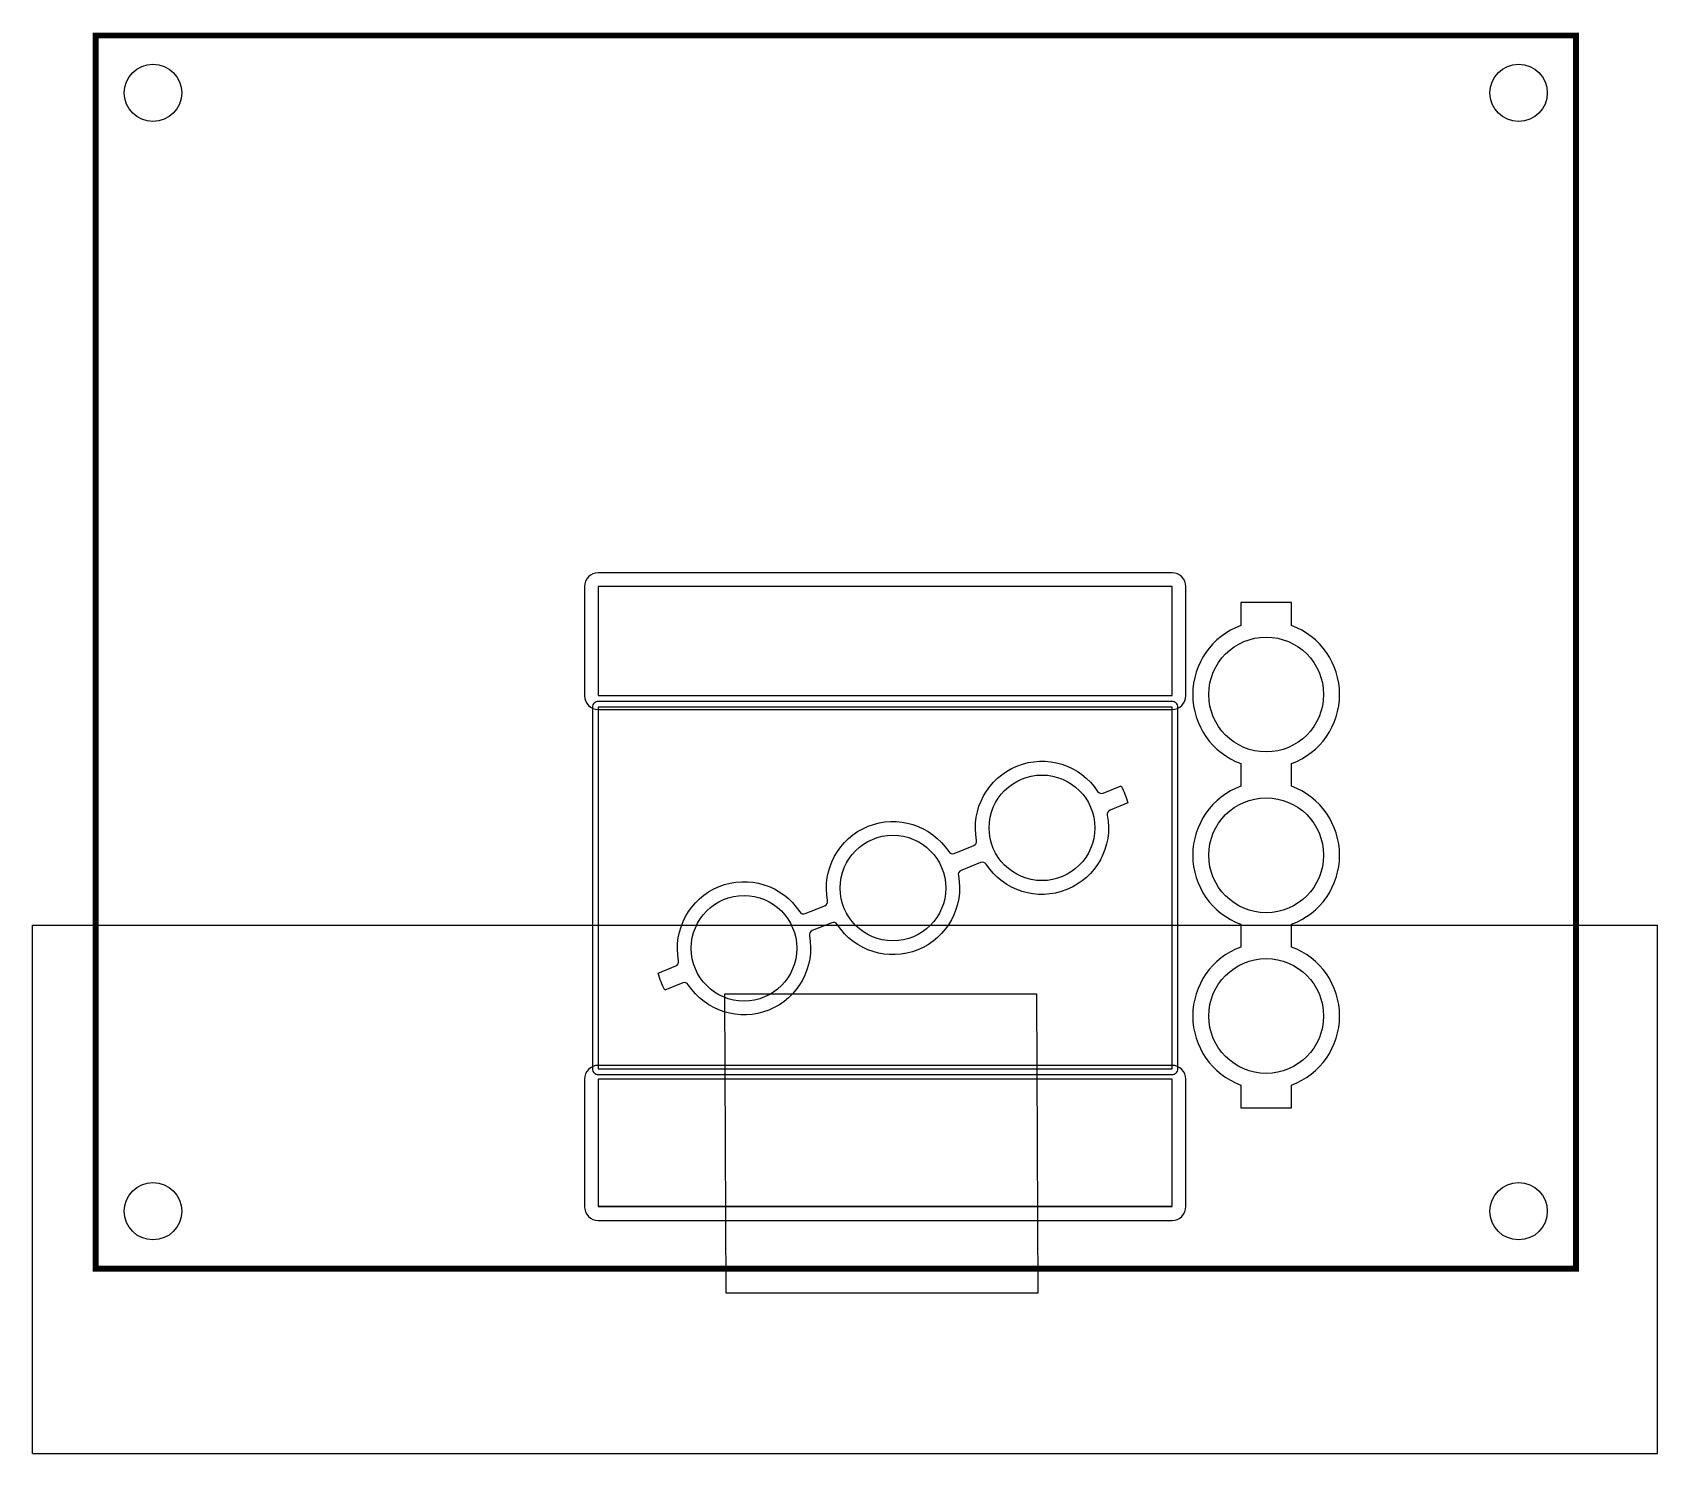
# Model space of a CAD drawing. Header units: millimetres. Extents: x 0 to 70.8, y 0 to 61.9.
import ezdxf

# ---------------------------------------------------------------- set-up
doc = ezdxf.new("R2010")
doc.units = ezdxf.units.MM
doc.layers.add('BoardOutLine', color=6, linetype='Continuous', true_color=0xff00ff)
doc.layers.add('cote_dessous', color=5, linetype='Continuous', lineweight=25, true_color=0x0000ff)
doc.layers.add('display', color=30, linetype='Continuous', lineweight=25, true_color=0xff7f00)

msp = doc.modelspace()

# ---------------------------------------------------------------- linework, layer by layer
at = {"layer": 'BoardOutLine', "const_width": 0.254}
msp.add_lwpolyline([(2.75, 61.75), (67.25, 61.75), (67.25, 8.05), (2.75, 8.05), (2.75, 61.75)], close=True, dxfattribs=at)
at = {"layer": 'BoardOutLine'}
for centre in [(5.25, 59.25), (64.75, 59.25), (5.25, 10.55), (64.75, 10.55)]:
    msp.add_circle(centre, 1.25, dxfattribs=at)
at = {"layer": 'cote_dessous'}
for p, q in [((0, 0), (0, 23)), ((0, 23), (70.8, 23)), ((70.8, 0), (70.8, 23)), ((0, 0), (70.8, 0))]:
    msp.add_line(p, q, dxfattribs=at)
at = {"layer": 'cote_dessous', "flags": 128}
msp.add_lwpolyline([(30.21, 7), (43.81, 7), (43.757, 20), (30.157, 20), (30.21, 7)], dxfattribs=at)
at = {"layer": 'display'}
for p, q in [((49.65, 10.75), (24.65, 10.75)), ((2.75, 8.05), (67.25, 8.05))]:
    msp.add_line(p, q, dxfattribs=at)
at = {"layer": 'display', "flags": 128}
for points in [[(24.05, 37.75), (24.05, 33, 0.414214), (24.65, 32.4), (49.65, 32.4, 0.414214), (50.25, 33), (50.25, 37.75, 0.414214), (49.65, 38.35), (24.65, 38.35, 0.414214)], [(49.65, 32.75), (24.65, 32.75, 0.414214), (24.4, 32.5), (24.4, 16.75, 0.414214), (24.65, 16.5), (49.65, 16.5, 0.414214), (49.9, 16.75), (49.9, 32.5, 0.414214)], [(28.03, 21.232, 0.358249), (28.152, 21.455, -0.821995), (33.428, 23.586, 0.358249), (33.67, 23.51), (34.521, 23.854, 0.358249), (34.642, 24.077, -0.821995), (39.918, 26.208, 0.358249), (40.16, 26.132), (41.011, 26.476, 0.358249), (41.132, 26.699, -0.821995), (46.408, 28.831, 0.358249), (46.651, 28.755), (47.428, 29.069, -0.051418), (47.727, 28.327), (46.95, 28.013, 0.358249), (46.829, 27.79, -0.821995), (41.553, 25.658, 0.358249), (41.31, 25.734), (40.46, 25.391, 0.358249), (40.339, 25.168, -0.821995), (35.063, 23.036, 0.358249), (34.82, 23.112), (33.97, 22.768, 0.358249), (33.848, 22.545, -0.821995), (28.572, 20.414, 0.358249), (28.33, 20.49), (27.553, 20.176, -0.051418), (27.253, 20.918)], [(24.65, 10.15), (49.65, 10.15, 0.414214), (50.25, 10.75), (50.25, 16.3, 0.414214), (49.65, 16.9), (24.65, 16.9, 0.414214), (24.05, 16.3), (24.05, 10.75, 0.414214)]]:
    msp.add_lwpolyline(points, format="xyb", close=True, dxfattribs=at)
for points in [[(24.65, 37.75), (24.65, 33), (49.65, 33), (49.65, 37.75), (24.65, 37.75)], [(49.65, 32.5), (24.65, 32.5), (24.65, 16.75), (49.65, 16.75), (49.65, 32.5)], [(24.65, 10.75), (49.65, 10.75), (49.65, 16.3), (24.65, 16.3), (24.65, 10.75)]]:
    msp.add_lwpolyline(points, dxfattribs=at)
msp.add_lwpolyline([(52.65, 16.045), (52.65, 15.05), (54.85, 15.05), (54.85, 16.045, 0.698836), (54.85, 22.055), (54.85, 23.045, 0.698836), (54.85, 29.055), (54.85, 30.045, 0.698836), (54.85, 36.055), (54.85, 37.05), (52.65, 37.05), (52.65, 36.055, 0.698836), (52.65, 30.045), (52.65, 29.055, 0.698836), (52.65, 23.045), (52.65, 22.055, 0.698836), (52.65, 16.045)], format="xyb", dxfattribs=at)
at = {"layer": 'display'}
for centre, radius in [((53.75, 33.05), 2.5), ((43.981, 27.244), 2.3), ((53.75, 26.05), 2.5), ((37.49, 24.622), 2.3), ((31, 22), 2.3), ((53.75, 19.05), 2.5)]:
    msp.add_circle(centre, radius, dxfattribs=at)

doc.saveas('drawing.dxf')
